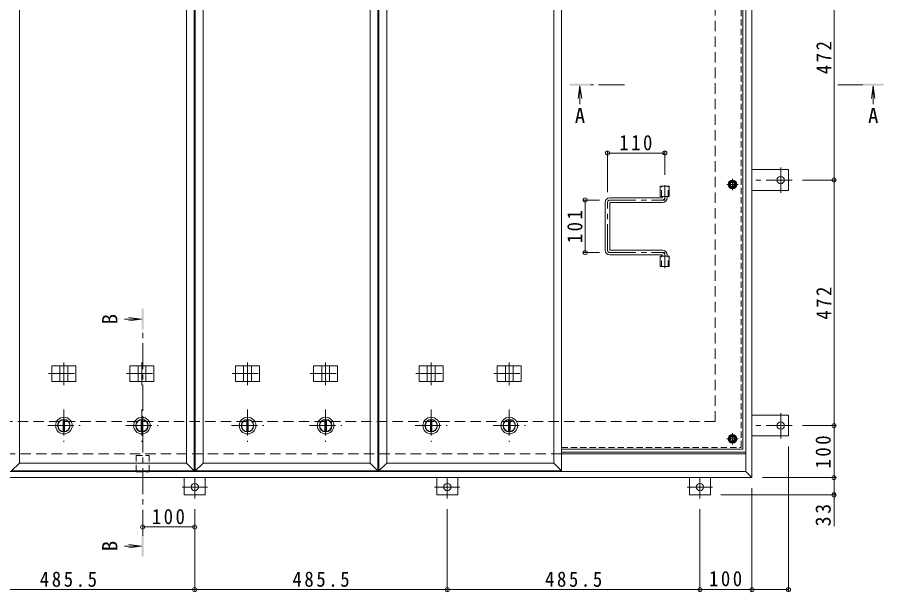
# Model space of a CAD drawing. Units: millimetres at full size, sheet at 1:10. Extents: x -2685 to 2761, y -1962 to 1902.
# Drawn here: x -1675 to -9, y -460 to 644 of the extents above; entities that cross this region are included whole.
import ezdxf
from ezdxf.enums import TextEntityAlignment as Align

# ---------------------------------------------------------------- set-up
doc = ezdxf.new("R2010")
doc.units = ezdxf.units.MM
doc.header["$LTSCALE"] = 10
doc.header["$PDMODE"] = 32
doc.header["$PDSIZE"] = 8
for name, pattern in [('CHAIN1', [8, 5, -1, 1, -1]), ('DASHED1', [1.8, 1.2, -0.6]), ('DASHED2', [3, 2, -1])]:
    doc.linetypes.add(name, pattern=pattern)
for name, color, linetype, lineweight in [('0-1_躯体', 2, 'DASHED2', 9), ('0-2_仕上', 4, 'Continuous', 9), ('0-3_建具', 4, 'Continuous', 9), ('0-5_寸法', 7, 'Continuous', 9), ('0-6_ハッチ', 6, 'Continuous', 9), ('0-7', 5, 'Continuous', 5), ('0-A', 3, 'CHAIN1', 9), ('0-B', 2, 'Continuous', 9), ('0-C', 2, 'Continuous', 9), ('0-E', 3, 'Continuous', 9), ('0-F', 7, 'Continuous', 9)]:
    doc.layers.add(name, color=color, linetype=linetype, lineweight=lineweight)
doc.styles.add('ＭＳ ゴシック', font='')
doc.styles.get('ＭＳ ゴシック').set_extended_font_data('MS Gothic')

msp = doc.modelspace()

# ---------------------------------------------------------------- linework, layer by layer
at = {"layer": '0-1_躯体'}
for p, q in [((-333.54, -132.3), (-333.54, 1267.7)), ((-2333.54, -132.3), (-333.54, -132.3)), ((-628.54, -194.3), (-2392.54, -194.3))]:
    msp.add_line(p, q, dxfattribs=at)
at = {"layer": '0-1_躯体', "linetype": 'Continuous'}
msp.add_line((-274.54, -194.3), (-628.54, -194.3), dxfattribs=at)
at = {"layer": '0-2_仕上'}
for p, q in [((-1334.54, -227.3), (-1334.54, 1362.7)), ((-1332.54, -227.3), (-1332.54, 1362.7)), ((-981.54, -227.3), (-981.54, 1362.7)), ((-979.54, -227.3), (-979.54, 1362.7)), ((-628.54, -227.3), (-628.54, 1362.7)), ((-1670.54, -212.3), (-1670.54, 1347.7)), ((-1349.54, -212.3), (-1349.54, 1347.7)), ((-1317.54, -212.3), (-1317.54, 1347.7)), ((-996.54, -212.3), (-996.54, 1347.7)), ((-964.54, -212.3), (-964.54, 1347.7)), ((-643.54, -212.3), (-643.54, 1347.7)), ((-593.1, 512.94), (-596.36, 488.15)), ((-593.1, 512.94), (-593.1, 477.34)), ((-593.1, 512.94), (-589.84, 488.15)), ((-29.38, 512.94), (-32.64, 488.15)), ((-29.38, 512.94), (-26.12, 488.15)), ((-29.38, 512.94), (-29.38, 477.34)), ((-1435.54, 64.24), (-1460.33, 67.51)), ((-1435.54, 64.24), (-1468.31, 64.24)), ((-1435.54, 64.24), (-1460.33, 60.98)), ((-1435.54, -371.95), (-1468.31, -371.95)), ((-1435.54, -371.95), (-1460.33, -368.69)), ((-1435.54, -371.95), (-1460.33, -375.21))]:
    msp.add_line(p, q, dxfattribs=at)
at = {"layer": '0-2_仕上', "linetype": 'CHAIN1'}
for p, q in [((-507.24, 514.94), (-573.1, 514.94)), ((-49.38, 514.94), (-97.33, 514.94)), ((-1433.54, -351.95), (-1433.54, 44.24))]:
    msp.add_line(p, q, dxfattribs=at)
at = {"layer": '0-2_仕上', "color": 3}
for p, q in [((-438.69, 300.2), (-438.69, 320.2)), ((-438.69, 320.2), (-421.39, 320.2)), ((-421.39, 300.2), (-421.39, 320.2)), ((-438.69, 300.2), (-421.39, 300.2)), ((-438.69, 165.2), (-438.69, 185.2)), ((-438.69, 185.2), (-421.39, 185.2)), ((-421.39, 165.2), (-421.39, 185.2)), ((-438.69, 165.2), (-421.39, 165.2))]:
    msp.add_line(p, q, dxfattribs=at)
at = {"layer": '0-2_仕上', "color": 3, "linetype": 'DASHED1'}
for p, q in [((-436.39, 300.2), (-436.39, 320.2)), ((-423.69, 300.2), (-423.69, 320.2)), ((-436.39, 165.2), (-436.39, 185.2)), ((-423.69, 165.2), (-423.69, 185.2))]:
    msp.add_line(p, q, dxfattribs=at)
at = {"layer": '0-2_仕上'}
for points in [[(-1670.54, -212.3), (-1685.54, -227.3), (-1334.54, -227.3)], [(-1670.54, -212.3), (-1349.54, -212.3), (-1334.54, -227.3)], [(-1317.54, -212.3), (-1332.54, -227.3), (-981.54, -227.3)], [(-1317.54, -212.3), (-996.54, -212.3), (-981.54, -227.3)], [(-964.54, -212.3), (-979.54, -227.3), (-628.54, -227.3)], [(-964.54, -212.3), (-643.54, -212.3), (-628.54, -227.3)]]:
    msp.add_lwpolyline(points, dxfattribs=at)
for points in [[(-613.1, 512.94), (-613.1, 516.94), (-573.1, 512.94), (-573.1, 516.94)], [(-49.38, 512.94), (-49.38, 516.94), (-9.38, 512.94), (-9.38, 516.94)], [(-1431.54, 84.24), (-1435.54, 84.24), (-1431.54, 44.24), (-1435.54, 44.24)], [(-1435.54, -391.95), (-1431.54, -391.95), (-1435.54, -351.95), (-1431.54, -351.95)]]:
    msp.add_solid(points, dxfattribs=at)
at = {"layer": '0-3_建具', "color": 2}
for p, q in [((-262.54, -240.3), (-262.54, 1375.7)), ((-274.54, -228.3), (-274.54, 1363.7)), ((-274.54, -194.3), (-628.54, -194.3)), ((-274.54, -228.3), (-2392.54, -228.3)), ((-262.54, -240.3), (-274.54, -228.3)), ((-262.54, -240.3), (-2404.54, -240.3))]:
    msp.add_line(p, q, dxfattribs=at)
at = {"layer": '0-3_建具'}
for p, q in [((-1608.13, -55.3), (-1608.13, -25.3)), ((-1608.13, -25.3), (-1561.96, -25.3)), ((-1592.54, -55.3), (-1592.54, -25.3)), ((-1577.54, -55.3), (-1577.54, -25.3)), ((-1561.96, -55.3), (-1561.96, -25.3)), ((-1458.13, -55.3), (-1458.13, -25.3)), ((-1458.13, -25.3), (-1411.96, -25.3)), ((-1442.54, -55.3), (-1442.54, -25.3)), ((-1427.54, -55.3), (-1427.54, -25.3)), ((-1411.96, -55.3), (-1411.96, -25.3)), ((-1255.13, -55.3), (-1255.13, -25.3)), ((-1255.13, -25.3), (-1208.96, -25.3)), ((-1239.54, -55.3), (-1239.54, -25.3)), ((-1224.54, -55.3), (-1224.54, -25.3)), ((-1208.96, -55.3), (-1208.96, -25.3)), ((-1105.13, -55.3), (-1105.13, -25.3)), ((-1105.13, -25.3), (-1058.96, -25.3)), ((-1089.54, -55.3), (-1089.54, -25.3)), ((-1074.54, -55.3), (-1074.54, -25.3)), ((-1058.96, -55.3), (-1058.96, -25.3)), ((-902.13, -55.3), (-902.13, -25.3)), ((-902.13, -25.3), (-855.96, -25.3)), ((-886.54, -55.3), (-886.54, -25.3)), ((-871.54, -55.3), (-871.54, -25.3)), ((-855.96, -55.3), (-855.96, -25.3)), ((-752.13, -55.3), (-752.13, -25.3)), ((-752.13, -25.3), (-705.96, -25.3)), ((-736.54, -55.3), (-736.54, -25.3)), ((-721.54, -55.3), (-721.54, -25.3)), ((-705.96, -55.3), (-705.96, -25.3)), ((-1608.13, -55.3), (-1561.96, -55.3)), ((-1458.13, -55.3), (-1411.96, -55.3)), ((-1255.13, -55.3), (-1208.96, -55.3)), ((-1105.13, -55.3), (-1058.96, -55.3)), ((-902.13, -55.3), (-855.96, -55.3)), ((-752.13, -55.3), (-705.96, -55.3))]:
    msp.add_line(p, q, dxfattribs=at)
at = {"layer": '0-3_建具', "linetype": 'CHAIN1'}
for p, q in [((-1585.04, -62.41), (-1585.04, -19.18)), ((-1435.04, -62.41), (-1435.04, -19.18)), ((-1232.04, -62.41), (-1232.04, -19.18)), ((-1082.04, -62.41), (-1082.04, -19.18)), ((-879.04, -62.41), (-879.04, -19.18)), ((-729.04, -62.41), (-729.04, -19.18)), ((-1614.45, -40.3), (-1555.63, -40.3)), ((-1464.45, -40.3), (-1405.63, -40.3)), ((-1261.45, -40.3), (-1202.63, -40.3)), ((-1111.45, -40.3), (-1052.63, -40.3)), ((-908.45, -40.3), (-849.63, -40.3)), ((-758.45, -40.3), (-699.63, -40.3))]:
    msp.add_line(p, q, dxfattribs=at)
at = {"layer": '0-5_寸法'}
msp.add_line((-104.77, -273.5), (-104.77, -333.85), dxfattribs=at)
at = {"layer": '0-5_寸法', "linetype": 'DASHED1'}
for points in [[(-1445.84, -197.5), (-1421.24, -197.5), (-1421.24, -229.5)], [(-1445.84, -197.5), (-1445.84, -229.5), (-1421.24, -229.5)]]:
    msp.add_lwpolyline(points, dxfattribs=at)
at = {"layer": '0-6_ハッチ', "linetype": 'CHAIN1'}
for p, q in [((-430.04, 321.58), (-430.04, 293.2)), ((-540.04, 196.71), (-540.04, 288.69)), ((-535.53, 293.2), (-430.04, 293.2)), ((-535.53, 192.2), (-430.04, 192.2)), ((-430.04, 162.31), (-430.04, 192.2))]:
    msp.add_line(p, q, dxfattribs=at)
at = {"layer": '0-6_ハッチ'}
for p, q in [((-434.54, 298.7), (-434.54, 300.2)), ((-425.54, 297.7), (-425.54, 300.2)), ((-544.54, 196.7), (-544.54, 288.7)), ((-435.54, 297.7), (-535.54, 297.7)), ((-535.54, 197.7), (-535.54, 287.7)), ((-534.54, 288.7), (-434.54, 288.7)), ((-435.54, 187.7), (-535.54, 187.7)), ((-534.54, 196.7), (-434.54, 196.7)), ((-434.54, 186.7), (-434.54, 185.2)), ((-425.54, 187.7), (-425.54, 185.2)), ((-628.54, -191.3), (-274.54, -191.3)), ((-628.54, -194.3), (-274.54, -194.3))]:
    msp.add_line(p, q, dxfattribs=at)
for centre, radius, start, end in [((-535.54, 288.7), 9, 90, 180), ((-534.54, 287.7), 1, 90, 180), ((-435.54, 298.7), 1, 270, 0), ((-434.54, 297.7), 9, 270, 0), ((-535.54, 196.7), 9, 180, 270), ((-534.54, 197.7), 1, 180, 270), ((-435.54, 186.7), 1, 0, 90), ((-434.54, 187.7), 9, 0, 90)]:
    msp.add_arc(centre, radius, start, end, dxfattribs=at)
at = {"layer": '0-6_ハッチ', "linetype": 'CHAIN1'}
for centre, radius, start, end in [((-535.53, 288.69), 4.51, 90, 180), ((-434.54, 297.7), 4.5, 270.29569, 0), ((-535.53, 196.71), 4.51, 180, 270), ((-434.54, 187.7), 4.5, 0, 89.70431)]:
    msp.add_arc(centre, radius, start, end, dxfattribs=at)
at = {"layer": '0-7'}
for centre, radius in [((-300.04, 323.2), 5), ((-300.04, 323.2), 4.19), ((-300.04, -165.8), 5), ((-300.04, -165.8), 4.19)]:
    msp.add_circle(centre, radius, dxfattribs=at)
at = {"layer": '0-A', "linetype": 'DASHED1'}
for p in [(-283.24, 766.45), (-628.54, -182.6)]:
    msp.add_line(p, (-283.24, -182.6), dxfattribs=at)
at = {"layer": '0-A', "linetype": 'Continuous'}
for q in [(-280.04, 765.22), (-628.54, -185.8)]:
    msp.add_line((-280.04, -185.8), q, dxfattribs=at)
at = {"layer": '0-A'}
for p, q in [((-300.04, 312.52), (-300.04, 333.88)), ((-289.36, 323.2), (-310.72, 323.2)), ((-289.36, -165.8), (-310.72, -165.8)), ((-300.04, -176.48), (-300.04, -155.12))]:
    msp.add_line(p, q, dxfattribs=at)
at = {"layer": '0-B'}
for p, q in [((-307.54, 323.2), (-303.79, 329.7)), ((-307.54, 323.2), (-303.79, 316.7)), ((-303.79, 329.7), (-296.3, 329.7)), ((-303.79, 316.7), (-296.3, 316.7)), ((-292.54, 323.2), (-296.3, 329.7)), ((-292.54, 323.2), (-296.3, 316.7)), ((-307.54, -165.8), (-303.79, -159.3)), ((-303.79, -159.3), (-296.3, -159.3)), ((-292.54, -165.8), (-296.3, -159.3)), ((-292.54, -165.8), (-296.3, -172.3))]:
    msp.add_line(p, q, dxfattribs=at)
msp.add_lwpolyline([(-307.54, -165.8), (-303.79, -172.3), (-296.3, -172.3)], dxfattribs=at)
for centre, radius in [((-300.04, 323.2), 8.5), ((-300.04, 323.2), 6.5), ((-300.04, -165.8), 8.5), ((-300.04, -165.8), 6.5)]:
    msp.add_circle(centre, radius, dxfattribs=at)
at = {"layer": '0-C', "linetype": 'CHAIN1'}
for p, q in [((-1585.04, -109.3), (-1585.04, -171.3)), ((-1435.04, -109.3), (-1435.04, -171.3)), ((-1232.04, -109.3), (-1232.04, -171.3)), ((-1082.04, -109.3), (-1082.04, -171.3)), ((-879.04, -109.3), (-879.04, -171.3)), ((-729.04, -109.3), (-729.04, -171.3)), ((-1616.04, -140.3), (-1554.04, -140.3)), ((-1466.04, -140.3), (-1404.04, -140.3)), ((-1263.04, -140.3), (-1201.04, -140.3)), ((-1113.04, -140.3), (-1051.04, -140.3)), ((-910.04, -140.3), (-848.04, -140.3)), ((-760.04, -140.3), (-698.04, -140.3))]:
    msp.add_line(p, q, dxfattribs=at)
at = {"layer": '0-C'}
for p, q in [((-1586.54, -151.7), (-1586.54, -128.9)), ((-1583.54, -151.7), (-1583.54, -128.9)), ((-1436.54, -151.7), (-1436.54, -128.9)), ((-1433.54, -151.7), (-1433.54, -128.9)), ((-1233.54, -151.7), (-1233.54, -128.9)), ((-1230.54, -151.7), (-1230.54, -128.9)), ((-1083.54, -151.7), (-1083.54, -128.9)), ((-1080.54, -151.7), (-1080.54, -128.9)), ((-880.54, -151.7), (-880.54, -128.9)), ((-877.54, -151.7), (-877.54, -128.9)), ((-730.54, -151.7), (-730.54, -128.9)), ((-727.54, -151.7), (-727.54, -128.9))]:
    msp.add_line(p, q, dxfattribs=at)
for centre, radius in [((-1585.04, -140.3), 16), ((-1585.04, -140.3), 12), ((-1585.04, -140.3), 11.5), ((-1435.04, -140.3), 16), ((-1435.04, -140.3), 12), ((-1435.04, -140.3), 11.5), ((-1232.04, -140.3), 16), ((-1232.04, -140.3), 12), ((-1232.04, -140.3), 11.5), ((-1082.04, -140.3), 16), ((-1082.04, -140.3), 12), ((-1082.04, -140.3), 11.5), ((-879.04, -140.3), 16), ((-879.04, -140.3), 12), ((-879.04, -140.3), 11.5), ((-729.04, -140.3), 16), ((-729.04, -140.3), 12), ((-729.04, -140.3), 11.5)]:
    msp.add_circle(centre, radius, dxfattribs=at)
at = {"layer": '0-E'}
for p, q in [((-262.54, 351.7), (-192.34, 351.7)), ((-192.34, 311.7), (-192.34, 351.7)), ((-262.54, 311.7), (-192.34, 311.7)), ((-262.54, -120.3), (-192.34, -120.3)), ((-192.34, -160.3), (-192.34, -120.3)), ((-262.54, -160.3), (-192.34, -160.3)), ((-1353.54, -240.3), (-1353.54, -273.5)), ((-1313.54, -240.3), (-1313.54, -273.5)), ((-868.04, -240.3), (-868.04, -273.5)), ((-828.04, -240.3), (-828.04, -273.5)), ((-382.54, -240.3), (-382.54, -273.5)), ((-342.54, -240.3), (-342.54, -273.5)), ((-1313.54, -273.5), (-1353.54, -273.5)), ((-868.04, -273.5), (-828.04, -273.5)), ((-382.54, -273.5), (-342.54, -273.5))]:
    msp.add_line(p, q, dxfattribs=at)
at = {"layer": '0-E', "linetype": 'CHAIN1'}
for p, q in [((-207.34, 306.86), (-207.34, 355.75)), ((-185.18, 331.7), (-262.54, 331.7)), ((-207.34, -165.14), (-207.34, -116.25)), ((-185.18, -140.3), (-262.54, -140.3)), ((-1333.54, -280.66), (-1333.54, -240.5)), ((-848.04, -280.66), (-848.04, -240.5)), ((-362.54, -280.66), (-362.54, -240.5)), ((-1308.7, -258.5), (-1357.59, -258.5)), ((-872.88, -258.5), (-824, -258.5)), ((-387.38, -258.5), (-338.5, -258.5))]:
    msp.add_line(p, q, dxfattribs=at)
at = {"layer": '0-E'}
for centre in [(-207.34, 331.7), (-207.34, -140.3), (-1333.54, -258.5), (-848.04, -258.5), (-362.54, -258.5)]:
    msp.add_circle(centre, 7, dxfattribs=at)
at = {"layer": '0-F'}
for p, q in [((-104.77, 803.7), (-104.77, 331.7)), ((-540.04, 386.53), (-540.04, 308.69)), ((-540.04, 383.53), (-430.04, 383.53)), ((-430.04, 386.53), (-430.04, 341.58)), ((-101.77, 331.7), (-165.18, 331.7)), ((-104.77, 331.7), (-104.77, -140.3)), ((-586.01, 293.2), (-555.53, 293.2)), ((-583.01, 293.2), (-583.01, 192.2)), ((-586.01, 192.2), (-555.53, 192.2)), ((-101.77, -140.3), (-165.18, -140.3)), ((-104.77, -140.3), (-104.77, -240.3)), ((-192.34, -458.54), (-192.34, -180.3)), ((-101.77, -240.3), (-242.54, -240.3)), ((-104.77, -240.3), (-104.77, -273.5)), ((-262.54, -458.54), (-262.54, -260.3)), ((-101.77, -273.5), (-322.54, -273.5)), ((-1333.54, -458.54), (-1333.54, -300.66)), ((-848.04, -458.54), (-848.04, -300.66)), ((-362.54, -458.54), (-362.54, -300.66)), ((-1333.54, -335.19), (-1433.54, -335.19)), ((-1819.04, -455.54), (-1333.54, -455.54)), ((-1333.54, -455.54), (-848.04, -455.54)), ((-848.04, -455.54), (-362.54, -455.54)), ((-362.54, -455.54), (-262.54, -455.54)), ((-262.54, -455.54), (-192.34, -455.54))]:
    msp.add_line(p, q, dxfattribs=at)
for p in [(-540.04, 383.53), (-430.04, 383.53), (-104.77, 331.7), (-583.01, 293.2), (-583.01, 192.2), (-104.77, -140.3), (-104.77, -240.3), (-104.77, -273.5), (-1433.54, -335.19), (-1333.54, -335.19), (-1333.54, -455.54), (-848.04, -455.54), (-362.54, -455.54), (-262.54, -455.54), (-192.34, -455.54)]:
    msp.add_point(p, dxfattribs=at)

# ---------------------------------------------------------------- texts
at = {"layer": '0-5_寸法', "color": 2, "style": 'ＭＳ ゴシック'}
for p in [(-603.1, 432.24), (-39.38, 432.24)]:
    msp.add_text('A', height=29.33, dxfattribs=at).set_placement(p, align=Align.BOTTOM_LEFT)
for p in [(-1473.41, 54.24), (-1473.41, -381.95)]:
    msp.add_text('B', height=29.33, rotation=90, dxfattribs=at).set_placement(p, align=Align.BOTTOM_LEFT)
at = {"layer": '0-F', "color": 2, "char_height": 29.33, "attachment_point": 7, "rotation": 90, "style": 'ＭＳ ゴシック'}
for s, insert in [('\\T1.27;\\W0.9;472', (-109.77, 535.2)), ('\\T1.27;\\W0.9;101', (-588.01, 210.2)), ('\\T1.27;\\W0.9;472', (-109.77, 63.2)), ('\\T1.27;\\W0.9;100', (-110.77, -222.8)), ('\\T1.27;\\W0.95;33', (-110.77, -333.85))]:
    msp.add_mtext(s, dxfattribs=dict(at, insert=insert))
at = {"layer": '0-F', "color": 2, "char_height": 29.33, "attachment_point": 7, "style": 'ＭＳ ゴシック'}
for s, insert in [('\\T1.27;\\W0.9;110', (-517.54, 388.53)), ('\\T1.27;\\W0.9;100', (-1416.04, -330.19)), ('\\T1.28;\\W0.9;485.5', (-1631.29, -450.54)), ('\\T1.28;\\W0.9;485.5', (-1145.79, -450.54)), ('\\T1.28;\\W0.9;485.5', (-660.29, -450.54)), ('\\T1.27;\\W0.9;100', (-345.04, -449.54))]:
    msp.add_mtext(s, dxfattribs=dict(at, insert=insert))

doc.saveas('drawing.dxf')
